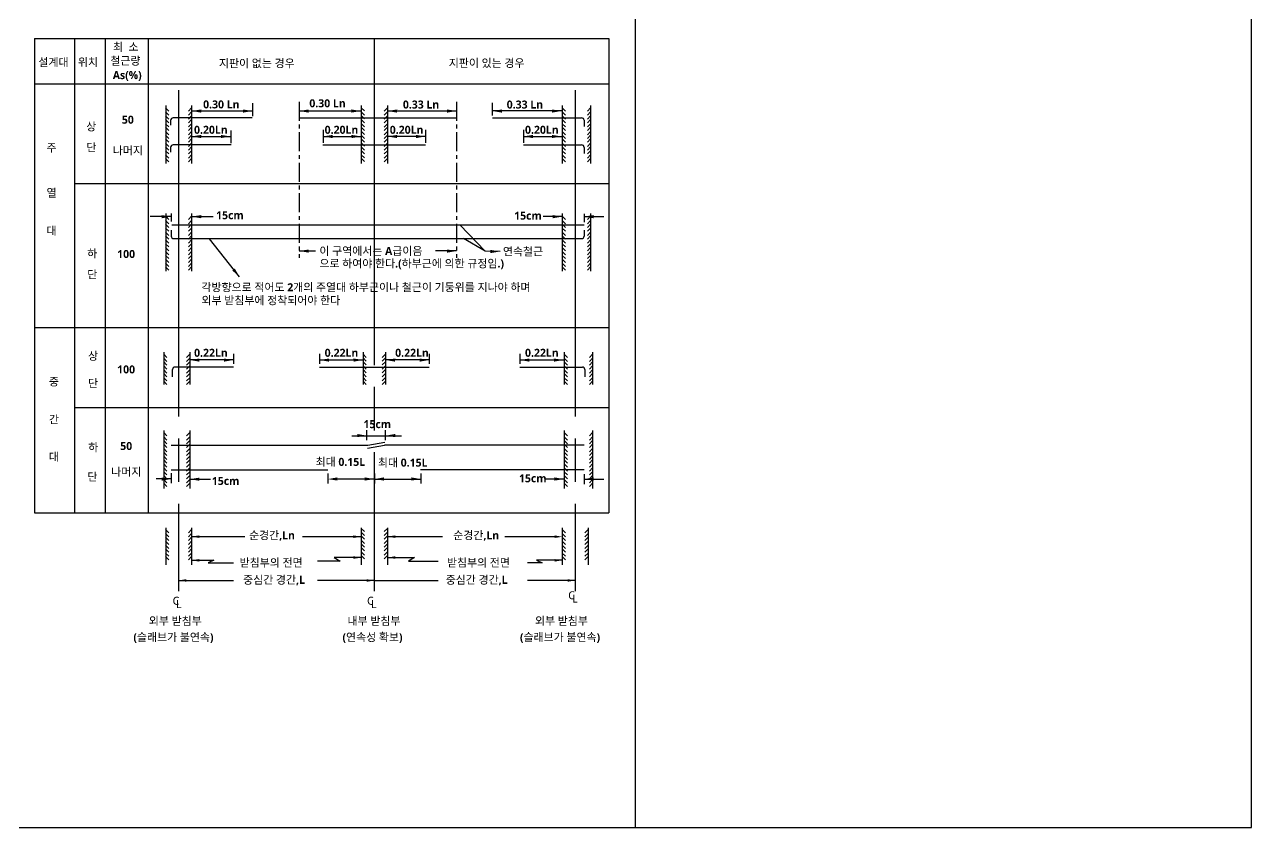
# Model space of a CAD drawing. Header units: millimetres. Extents: x 4573 to 501064, y -176100 to -4304.
# Drawn here: x 364674 to 409750, y -57300 to -27795 of the extents above; entities that cross this region are included whole.
import ezdxf

# ---------------------------------------------------------------- set-up
doc = ezdxf.new("R2010")
doc.units = ezdxf.units.MM
doc.header["$LTSCALE"] = 800
doc.linetypes.add('CEN', pattern=[19, 15, -1, 2, -1])
doc.linetypes.add('CENTER', pattern=[2, 1.25, -0.25, 0.25, -0.25])
for name, color, linetype in [('19', 2, 'Continuous'), ('BY', 1, 'Continuous'), ('CE', 4, 'Continuous'), ('CEN', 1, 'CEN'), ('DIM', 7, 'Continuous'), ('ELE4', 4, 'Continuous'), ('LINE1', 4, 'Continuous'), ('LINE_7', 7, 'Continuous'), ('TEXT', 3, 'Continuous'), ('TEXT5', 7, 'Continuous'), ('WIND', 4, 'Continuous')]:
    doc.layers.add(name, color=color, linetype=linetype)
doc.styles.add('XR-SHEET-맑은고딕', font='malgun.ttf')
doc.styles.add('맑은고딕B', font='malgunbd.ttf')

# ---------------------------------------------------------------- blocks, each defined once
blk = doc.blocks.new('화살')
at = {"layer": 'BY'}
blk.add_solid([(307, 47), (305, -55), (0, 0)], dxfattribs=at)

msp = doc.modelspace()

# ---------------------------------------------------------------- linework, layer by layer
at = {"layer": '19', "color": 7, "linetype": 'CENTER', "ltscale": 0.7}
for p, q in [((374763.1, -30634.3), (374763.1, -36372.4)), ((380548.1, -30634.3), (380548.1, -36372.4))]:
    msp.add_line(p, q, dxfattribs=at)
at = {"layer": 'CE'}
msp.add_line((386142, -28308.1), (386142, -45737.9), dxfattribs=at)
at = {"layer": 'CEN'}
for p, q in [((377525, -28308.1), (377525, -48617.7)), ((370335.1, -30201.9), (370335.1, -48617.7)), ((384907.1, -30201.9), (384907.1, -48617.7))]:
    msp.add_line(p, q, dxfattribs=at)
at = {"layer": 'DIM'}
for p, q in [((369858.2, -30856.7), (369978.5, -30977)), ((369858.2, -31008.5), (369978.5, -31128.7)), ((369859, -30769.8), (369859, -32898.6)), ((370811.9, -30856.7), (370691.7, -30977)), ((370811.9, -31008.5), (370691.7, -31128.7)), ((370811.1, -30769.8), (370811.1, -32898.6)), ((370811.1, -30970.4), (373049.7, -30970.4)), ((373049.7, -30687.9), (373049.7, -31158)), ((374763.1, -30687.9), (374763.1, -31158)), ((374763.1, -30970.4), (377039.2, -30970.4)), ((377038.4, -30852), (377158.6, -30972.2)), ((377038.4, -31003.7), (377158.6, -31123.9)), ((377039.2, -30769.8), (377039.2, -32898.6)), ((378011.6, -30856.7), (377891.3, -30977)), ((378011.6, -31008.5), (377891.3, -31128.7)), ((378010.8, -30769.8), (378010.8, -31364.4)), ((378010.8, -30970.4), (380548.1, -30970.4)), ((381859.3, -30672.6), (381859.3, -31142.8)), ((384399.9, -30970.4), (381862.6, -30970.4)), ((384430.3, -30856.7), (384550.5, -30977)), ((384430.3, -31008.5), (384550.5, -31128.7)), ((384431.1, -30769.8), (384431.1, -32898.6)), ((385472, -30856.7), (385351.8, -30977)), ((385472, -31008.5), (385351.8, -31128.7)), ((385471.2, -30769.8), (385471.2, -32898.6)), ((369858.2, -31147.6), (369978.5, -31267.8)), ((369858.2, -31286.7), (369978.5, -31406.9)), ((369858.2, -31438.4), (369978.5, -31558.7)), ((370811.9, -31147.6), (370691.7, -31267.8)), ((370811.9, -31286.7), (370691.7, -31406.9)), ((370811.9, -31438.4), (370691.7, -31558.7)), ((377038.4, -31142.8), (377158.6, -31263)), ((377038.4, -31281.9), (377158.6, -31402.1)), ((377038.4, -31433.7), (377158.6, -31553.9)), ((378011.6, -31147.6), (377891.3, -31267.8)), ((378011.6, -31286.7), (377891.3, -31406.9)), ((378011.6, -31446.6), (377891.3, -31566.8)), ((378010.8, -31222.8), (378010.8, -32211.2)), ((384430.3, -31147.6), (384550.5, -31267.8)), ((384430.3, -31286.7), (384550.5, -31406.9)), ((384430.3, -31438.4), (384550.5, -31558.7)), ((385472, -31147.6), (385351.8, -31267.8)), ((385472, -31286.7), (385351.8, -31406.9)), ((385472, -31438.4), (385351.8, -31558.7)), ((369858.2, -31571.2), (369978.5, -31691.4)), ((369858.2, -31723), (369978.5, -31843.2)), ((369858.2, -31862.1), (369978.5, -31982.3)), ((369858.2, -32001.2), (369978.5, -32121.4)), ((370811.9, -31571.2), (370691.7, -31691.4)), ((370811.9, -31723), (370691.7, -31843.2)), ((370811.9, -31862.1), (370691.7, -31982.3)), ((370811.9, -32001.2), (370691.7, -32121.4)), ((370811.1, -31905.7), (372252.2, -31905.7)), ((372252.2, -31689.5), (372252.2, -32159.6)), ((375642.4, -31669.1), (375642.4, -32139.2)), ((375642.4, -31905.7), (377039.2, -31905.7)), ((377038.4, -31566.5), (377158.6, -31686.7)), ((377038.4, -31718.2), (377158.6, -31838.4)), ((377038.4, -31857.3), (377158.6, -31977.5)), ((377038.4, -31996.4), (377158.6, -32116.6)), ((378011.6, -31571.2), (377891.3, -31691.4)), ((378011.6, -31723), (377891.3, -31843.2)), ((378011.6, -31862.1), (377891.3, -31982.3)), ((378011.6, -32001.2), (377891.3, -32121.4)), ((379407.6, -31905.7), (378010.8, -31905.7)), ((379407.6, -31669.1), (379407.6, -32139.2)), ((383003.1, -31669.1), (383003.1, -32139.2)), ((383003.1, -31905.7), (384399.9, -31905.7)), ((384430.3, -31571.2), (384550.5, -31691.4)), ((384430.3, -31723), (384550.5, -31843.2)), ((384430.3, -31862.1), (384550.5, -31982.3)), ((384430.3, -32001.2), (384550.5, -32121.4)), ((385472, -31571.2), (385351.8, -31691.4)), ((385472, -31723), (385351.8, -31843.2)), ((385472, -31862.1), (385351.8, -31982.3)), ((385472, -32001.2), (385351.8, -32121.4)), ((369858.2, -32152.9), (369978.5, -32273.1)), ((369858.2, -32292), (369978.5, -32412.2)), ((369858.2, -32431.1), (369978.5, -32551.4)), ((370811.9, -32152.9), (370691.7, -32273.1)), ((370811.9, -32292), (370691.7, -32412.2)), ((370811.9, -32431.1), (370691.7, -32551.4)), ((377038.4, -32148.2), (377158.6, -32268.4)), ((377038.4, -32287.3), (377158.6, -32407.5)), ((377038.4, -32426.4), (377158.6, -32546.6)), ((378011.6, -32152.9), (377891.3, -32273.1)), ((378011.6, -32285.7), (377891.3, -32405.9)), ((378011.6, -32431.1), (377891.3, -32551.4)), ((378010.8, -32219.2), (378010.8, -32898.6)), ((384430.3, -32152.9), (384550.5, -32273.1)), ((384430.3, -32292), (384550.5, -32412.2)), ((384430.3, -32431.1), (384550.5, -32551.4)), ((385472, -32152.9), (385351.8, -32273.1)), ((385472, -32292), (385351.8, -32412.2)), ((385472, -32431.1), (385351.8, -32551.4)), ((369858.2, -32582.9), (369978.5, -32703.1)), ((369858.2, -32715.7), (369978.5, -32835.9)), ((370811.9, -32582.9), (370691.7, -32703.1)), ((370811.9, -32715.7), (370691.7, -32835.9)), ((377038.4, -32578.1), (377158.6, -32698.3)), ((377038.4, -32710.9), (377158.6, -32831.1)), ((378011.6, -32582.9), (377891.3, -32703.1)), ((378011.6, -32715.7), (377891.3, -32835.9)), ((384430.3, -32582.9), (384550.5, -32703.1)), ((384430.3, -32715.7), (384550.5, -32835.9)), ((385472, -32582.9), (385351.8, -32703.1)), ((385472, -32715.7), (385351.8, -32835.9)), ((370064.2, -34851.5), (369290.6, -34851.5)), ((369858.2, -34842.7), (369978.5, -34962.9)), ((369858.2, -34994.4), (369978.5, -35114.7)), ((369858.2, -35133.5), (369978.5, -35253.8)), ((369859, -34733.5), (369859, -36862.2)), ((370064.2, -34733.5), (370064.2, -35037.3)), ((370811.9, -34842.7), (370691.7, -34962.9)), ((370811.9, -34994.4), (370691.7, -35114.7)), ((370811.9, -35133.5), (370691.7, -35253.8)), ((370811.1, -34733.5), (370811.1, -36862.2)), ((370811.1, -34851.5), (371609.8, -34851.5)), ((384431.1, -34850.8), (383732.6, -34850.8)), ((384430.3, -34842.7), (384550.5, -34962.9)), ((384430.3, -34994.4), (384550.5, -35114.7)), ((384430.3, -35133.5), (384550.5, -35253.8)), ((384431.1, -34733.5), (384431.1, -36862.2)), ((385233.3, -34751.2), (385233.3, -35052.8)), ((385233.3, -34850.8), (385960.7, -34850.8)), ((385472, -34842.7), (385351.8, -34962.9)), ((385472, -34994.4), (385351.8, -35114.7)), ((385472, -35133.5), (385351.8, -35253.8)), ((385471.2, -34733.5), (385471.2, -36862.2)), ((369858.2, -35272.6), (369978.5, -35392.9)), ((369858.2, -35424.4), (369978.5, -35544.6)), ((369858.2, -35557.2), (369978.5, -35677.4)), ((370811.9, -35272.6), (370691.7, -35392.9)), ((370811.9, -35424.4), (370691.7, -35544.6)), ((370811.9, -35557.2), (370691.7, -35677.4)), ((384430.3, -35272.6), (384550.5, -35392.9)), ((384430.3, -35424.4), (384550.5, -35544.6)), ((384430.3, -35557.2), (384550.5, -35677.4)), ((385472, -35272.6), (385351.8, -35392.9)), ((385472, -35424.4), (385351.8, -35544.6)), ((385472, -35557.2), (385351.8, -35677.4)), ((369858.2, -35708.9), (369978.5, -35829.1)), ((369858.2, -35848), (369978.5, -35968.2)), ((369858.2, -35987.1), (369978.5, -36107.3)), ((370811.9, -35708.9), (370691.7, -35829.1)), ((370811.9, -35848), (370691.7, -35968.2)), ((370811.9, -35987.1), (370691.7, -36107.3)), ((372575.1, -37068.1), (371468.7, -35664.4)), ((384430.3, -35708.9), (384550.5, -35829.1)), ((384430.3, -35848), (384550.5, -35968.2)), ((384430.3, -35987.1), (384550.5, -36107.3)), ((385472, -35708.9), (385351.8, -35829.1)), ((385472, -35848), (385351.8, -35968.2)), ((385472, -35987.1), (385351.8, -36107.3)), ((369858.2, -36138.9), (369978.5, -36259.1)), ((369858.2, -36278), (369978.5, -36398.2)), ((369858.2, -36417.1), (369978.5, -36537.3)), ((370811.9, -36138.9), (370691.7, -36259.1)), ((370811.9, -36278), (370691.7, -36398.2)), ((370811.9, -36417.1), (370691.7, -36537.3)), ((374763.1, -36115.6), (375363.3, -36115.6)), ((380548.1, -36115.6), (379768.1, -36115.6)), ((382142.2, -36132.3), (381594.5, -36128.4)), ((384430.3, -36138.9), (384550.5, -36259.1)), ((384430.3, -36278), (384550.5, -36398.2)), ((384430.3, -36417.1), (384550.5, -36537.3)), ((385472, -36138.9), (385351.8, -36259.1)), ((385472, -36278), (385351.8, -36398.2)), ((385472, -36417.1), (385351.8, -36537.3)), ((369858.2, -36568.8), (369978.5, -36689)), ((369858.2, -36701.6), (369978.5, -36821.8)), ((370811.9, -36568.8), (370691.7, -36689)), ((370811.9, -36701.6), (370691.7, -36821.8)), ((384430.3, -36568.8), (384550.5, -36689)), ((384430.3, -36701.6), (384550.5, -36821.8)), ((385472, -36568.8), (385351.8, -36689)), ((385472, -36701.6), (385351.8, -36821.8)), ((369785.8, -39911.9), (369906.1, -40032.2)), ((369785.8, -40051), (369906.1, -40171.3)), ((369786.6, -39839.6), (369786.6, -41017.2)), ((370748.5, -39912.1), (370628.3, -40032.3)), ((370748.5, -40051.2), (370628.3, -40171.4)), ((370747.7, -39839.7), (370747.7, -41017.3)), ((372349.8, -39901.1), (372349.8, -40269.1)), ((375510.3, -39901.1), (375510.3, -40269.1)), ((377110.8, -39907.2), (377231, -40027.4)), ((377110.8, -40046.3), (377231, -40166.5)), ((377111.6, -39839.6), (377111.6, -41017.2)), ((377939.1, -39907.2), (377818.9, -40027.4)), ((377939.1, -40046.3), (377818.9, -40166.5)), ((377938.3, -39839.6), (377938.3, -41017.2)), ((379539.7, -39901.1), (379539.7, -40269.1)), ((382871, -39901.1), (382871, -40269.1)), ((384502.7, -39911.9), (384622.9, -40032.2)), ((384502.7, -40051), (384622.9, -40171.3)), ((384503.5, -39839.6), (384503.5, -41017.2)), ((385544.4, -39911.9), (385424.2, -40032.2)), ((385544.4, -40051), (385424.2, -40171.3)), ((385543.6, -39839.6), (385543.6, -41017.2)), ((369785.8, -40190.1), (369906.1, -40310.4)), ((369785.8, -40341.9), (369906.1, -40462.1)), ((369785.8, -40481), (369906.1, -40601.2)), ((370748.5, -40190.3), (370628.3, -40310.5)), ((370748.5, -40342), (370628.3, -40462.2)), ((370748.5, -40481.1), (370628.3, -40601.3)), ((372349.8, -40121), (370748.5, -40121)), ((375510.3, -40121), (377111.6, -40121)), ((377110.8, -40185.4), (377231, -40305.6)), ((377110.8, -40337.1), (377231, -40457.3)), ((377110.8, -40476.2), (377231, -40596.4)), ((377939.1, -40185.4), (377818.9, -40305.6)), ((377939.1, -40337.1), (377818.9, -40457.3)), ((377939.1, -40476.2), (377818.9, -40596.4)), ((379539.7, -40121), (377938.3, -40121)), ((382871, -40121), (384472.3, -40121)), ((384502.7, -40190.1), (384622.9, -40310.4)), ((384502.7, -40341.9), (384622.9, -40462.1)), ((384502.7, -40481), (384622.9, -40601.2)), ((385544.4, -40190.1), (385424.2, -40310.4)), ((385544.4, -40341.9), (385424.2, -40462.1)), ((385544.4, -40481), (385424.2, -40601.2)), ((369785.8, -40620.1), (369906.1, -40740.3)), ((369785.8, -40771.8), (369906.1, -40892.1)), ((369785.8, -40904.6), (369906.1, -41024.8)), ((370748.5, -40620.2), (370628.3, -40740.4)), ((370748.5, -40772), (370628.3, -40892.2)), ((370748.5, -40904.7), (370628.3, -41025)), ((377110.8, -40615.3), (377231, -40735.5)), ((377110.8, -40767.1), (377231, -40887.3)), ((377110.8, -40899.9), (377231, -41020.1)), ((377939.1, -40615.3), (377818.9, -40735.5)), ((377939.1, -40767.1), (377818.9, -40887.3)), ((377939.1, -40899.9), (377818.9, -41020.1)), ((384502.7, -40620.1), (384622.9, -40740.3)), ((384502.7, -40771.8), (384622.9, -40892.1)), ((384502.7, -40904.6), (384622.9, -41024.8)), ((385544.4, -40620.1), (385424.2, -40740.3)), ((385544.4, -40771.8), (385424.2, -40892.1)), ((385544.4, -40904.6), (385424.2, -41024.8)), ((369785.8, -42791.1), (369906.1, -42911.3)), ((369786.6, -42709.5), (369786.6, -44838.2)), ((370748.5, -42791.1), (370628.3, -42911.3)), ((370747.7, -42709.5), (370747.7, -44838.2)), ((377249.6, -43070.9), (377249.6, -42703)), ((377939.3, -43070.9), (377939.3, -42703)), ((384502.7, -42791.1), (384622.9, -42911.3)), ((384503.5, -42709.5), (384503.5, -44838.2)), ((385544.4, -42791.1), (385424.2, -42911.3)), ((385543.6, -42709.5), (385543.6, -44838.2)), ((369785.8, -42942.9), (369906.1, -43063.1)), ((369785.8, -43082), (369906.1, -43202.2)), ((369785.8, -43221.1), (369906.1, -43341.3)), ((370748.5, -42942.9), (370628.3, -43063.1)), ((370748.5, -43082), (370628.3, -43202.2)), ((370748.5, -43221.1), (370628.3, -43341.3)), ((376701.2, -42903.8), (378517.3, -42903.8)), ((377699.5, -42903.8), (377780.8, -42903.8)), ((384502.7, -42942.9), (384622.9, -43063.1)), ((384502.7, -43082), (384622.9, -43202.2)), ((384502.7, -43221.1), (384622.9, -43341.3)), ((385544.4, -42942.9), (385424.2, -43063.1)), ((385544.4, -43082), (385424.2, -43202.2)), ((385544.4, -43221.1), (385424.2, -43341.3)), ((369785.8, -43372.8), (369906.1, -43493)), ((369785.8, -43505.6), (369906.1, -43625.8)), ((369785.8, -43657.3), (369906.1, -43777.6)), ((370748.5, -43372.8), (370628.3, -43493)), ((370748.5, -43505.6), (370628.3, -43625.8)), ((370748.5, -43657.3), (370628.3, -43777.6)), ((384502.7, -43372.8), (384622.9, -43493)), ((384502.7, -43505.6), (384622.9, -43625.8)), ((384502.7, -43657.3), (384622.9, -43777.6)), ((385544.4, -43372.8), (385424.2, -43493)), ((385544.4, -43505.6), (385424.2, -43625.8)), ((385544.4, -43657.3), (385424.2, -43777.6)), ((369785.8, -43796.5), (369906.1, -43916.7)), ((369785.8, -43935.6), (369906.1, -44055.8)), ((369785.8, -44087.3), (369906.1, -44207.5)), ((370748.5, -43796.5), (370628.3, -43916.7)), ((370748.5, -43935.6), (370628.3, -44055.8)), ((370748.5, -44087.3), (370628.3, -44207.5)), ((384502.7, -43796.5), (384622.9, -43916.7)), ((384502.7, -43935.6), (384622.9, -44055.8)), ((384502.7, -44087.3), (384622.9, -44207.5)), ((385544.4, -43796.5), (385424.2, -43916.7)), ((385544.4, -43935.6), (385424.2, -44055.8)), ((385544.4, -44087.3), (385424.2, -44207.5)), ((370064.2, -44494.3), (369504, -44494.3)), ((369785.8, -44226.4), (369906.1, -44346.6)), ((369785.8, -44365.5), (369906.1, -44485.7)), ((369785.8, -44517.3), (369906.1, -44637.5)), ((370064.2, -44285.1), (370064.2, -44653)), ((370748.5, -44226.4), (370628.3, -44346.6)), ((370748.5, -44365.5), (370628.3, -44485.7)), ((370748.5, -44517.3), (370628.3, -44637.5)), ((370747.7, -44499.2), (371506.6, -44499.2)), ((375818, -44290), (375818, -44657.9)), ((377528.4, -44290.6), (377528.4, -44658.6)), ((379231.9, -44290), (379231.9, -44657.9)), ((384496, -44499.2), (383821.9, -44499.2)), ((384502.7, -44226.4), (384622.9, -44346.6)), ((384502.7, -44365.5), (384622.9, -44485.7)), ((384502.7, -44517.3), (384622.9, -44637.5)), ((385232.5, -44315.2), (385232.5, -44683.1)), ((385232.5, -44499.2), (385960.7, -44499.2)), ((385544.4, -44226.4), (385424.2, -44346.6)), ((385544.4, -44365.5), (385424.2, -44485.7)), ((385544.4, -44517.3), (385424.2, -44637.5)), ((369785.8, -44650), (369906.1, -44770.3)), ((370748.5, -44650), (370628.3, -44770.3)), ((384502.7, -44650), (384622.9, -44770.3)), ((385544.4, -44650), (385424.2, -44770.3)), ((369858.2, -46355), (369978.5, -46475.2)), ((369859, -46293.9), (369859, -47652.7)), ((370811.9, -46355), (370691.7, -46475.2)), ((370811.1, -46293.9), (370811.1, -47652.7)), ((377038.4, -46309.7), (377158.6, -46429.9)), ((377039.2, -46293.9), (377039.2, -47652.7)), ((378011.6, -46309.7), (377891.3, -46429.9)), ((378010.8, -46293.9), (378010.8, -47652.7)), ((384430.3, -46355), (384550.5, -46475.2)), ((384431.1, -46293.9), (384431.1, -47652.7)), ((385383.9, -46355), (385263.7, -46475.2)), ((385383.1, -46293.9), (385383.1, -47652.7)), ((369858.2, -46494.1), (369978.5, -46614.3)), ((369858.2, -46633.2), (369978.5, -46753.4)), ((369858.2, -46785), (369978.5, -46905.2)), ((370811.9, -46494.1), (370691.7, -46614.3)), ((370811.9, -46633.2), (370691.7, -46753.4)), ((370811.9, -46785), (370691.7, -46905.2)), ((370811.1, -46610.9), (372762.6, -46610.9)), ((377039.2, -46618), (374880.8, -46618)), ((377038.4, -46448.8), (377158.6, -46569)), ((377038.4, -46587.9), (377158.6, -46708.1)), ((377038.4, -46739.7), (377158.6, -46859.9)), ((377038.4, -46878.8), (377158.6, -46999)), ((378011.6, -46448.8), (377891.3, -46569)), ((378011.6, -46587.9), (377891.3, -46708.1)), ((378011.6, -46739.7), (377891.3, -46859.9)), ((378011.6, -46878.8), (377891.3, -46999)), ((378010.8, -46610.9), (380030.9, -46610.9)), ((384303.7, -46618), (382325.3, -46618)), ((384430.3, -46494.1), (384550.5, -46614.3)), ((384430.3, -46633.2), (384550.5, -46753.4)), ((384430.3, -46785), (384550.5, -46905.2)), ((385383.9, -46494.1), (385263.7, -46614.3)), ((385383.9, -46633.2), (385263.7, -46753.4)), ((385383.9, -46785), (385263.7, -46905.2)), ((369858.2, -46924.1), (369978.5, -47044.3)), ((369858.2, -47063.2), (369978.5, -47183.4)), ((369858.2, -47214.9), (369978.5, -47335.1)), ((370811.9, -46924.1), (370691.7, -47044.3)), ((370811.9, -47063.2), (370691.7, -47183.4)), ((370811.9, -47214.9), (370691.7, -47335.1)), ((377038.4, -47017.9), (377158.6, -47138.1)), ((377038.4, -47169.6), (377158.6, -47289.8)), ((377038.4, -47302.4), (377158.6, -47422.6)), ((378011.6, -47017.9), (377891.3, -47138.1)), ((378011.6, -47169.6), (377891.3, -47289.8)), ((378011.6, -47302.4), (377891.3, -47422.6)), ((384430.3, -46924.1), (384550.5, -47044.3)), ((384430.3, -47063.2), (384550.5, -47183.4)), ((384430.3, -47214.9), (384550.5, -47335.1)), ((385383.9, -46924.1), (385263.7, -47044.3)), ((385383.9, -47063.2), (385263.7, -47183.4)), ((385383.9, -47214.9), (385263.7, -47335.1)), ((369858.2, -47347.7), (369978.5, -47467.9)), ((370811.9, -47347.7), (370691.7, -47467.9)), ((370811.1, -47480.2), (371629, -47480.2)), ((371629, -47480.2), (371418.1, -47574)), ((371418.1, -47574), (372346.9, -47574)), ((376274.7, -47516.5), (375431.9, -47516.5)), ((376044.7, -47384.4), (376274.7, -47516.5)), ((377039.2, -47384.4), (376044.7, -47384.4)), ((378010.8, -47384.4), (379005.3, -47384.4)), ((379005.3, -47384.4), (378775.3, -47516.5)), ((378775.3, -47516.5), (379866.8, -47516.5)), ((383696.6, -47574), (383153, -47574)), ((384431.1, -47480.2), (383485.8, -47480.2)), ((383485.8, -47480.2), (383696.6, -47574)), ((384430.3, -47347.7), (384550.5, -47467.9)), ((385383.9, -47347.7), (385263.7, -47467.9)), ((370335.1, -48220.4), (372346.9, -48220.4)), ((377525, -48227.4), (375431.9, -48227.4)), ((377525, -48227.4), (379866.8, -48227.4)), ((384907.1, -48220.4), (383153, -48220.4))]:
    msp.add_line(p, q, dxfattribs=at)
at = {"layer": 'ELE4', "color": 2}
msp.add_line((387115.2, -57300), (387115.2, -6016.5), dxfattribs=at)
at = {"layer": 'ELE4'}
msp.add_lwpolyline([(340973.3, -57300), (409750, -57300), (409750, -6000), (340973.3, -6000)], close=True, dxfattribs=at)
at = {"layer": 'LINE1'}
for p, q in [((365042, -28308.1), (386142, -28308.1)), ((365042, -28308.1), (365042, -45737.9)), ((366512.2, -28308.1), (366512.2, -45737.9)), ((367642.2, -28308.1), (367642.2, -45737.9)), ((369213, -28308.1), (369213, -45737.9)), ((365042, -29977.3), (386142, -29977.3)), ((366512.2, -33640.2), (386142, -33640.2)), ((365042, -38930.9), (386142, -38930.9)), ((366214.9, -38930.9), (386142, -38930.9)), ((366512.2, -41872.3), (386142, -41872.3)), ((365042, -45737.9), (386142, -45737.9))]:
    msp.add_line(p, q, dxfattribs=at)
at = {"layer": 'TEXT5', "color": 7}
for p, q in [((380666.8, -35150.8), (381594.5, -36128.4)), ((381594.5, -36128.4), (380802.6, -35663.1)), ((377525, -44499.2), (375980.6, -44499.2)), ((377525, -44499.2), (379231.9, -44499.2))]:
    msp.add_line(p, q, dxfattribs=at)
for points in [[(371164.5, -30916.2), (371163, -31033.8), (370811.1, -30970.4)], [(372696.3, -30916.2), (372697.8, -31033.8), (373049.7, -30970.4)], [(375116.5, -30916.2), (375115, -31033.8), (374763.1, -30970.4)], [(376673.8, -30916.2), (376675.3, -31033.8), (377027.2, -30970.4)], [(378364.2, -30916.2), (378362.7, -31033.8), (378010.8, -30970.4)], [(380194.7, -30916.2), (380196.2, -31033.8), (380548.1, -30970.4)], [(382216, -30916.2), (382214.5, -31033.8), (381862.6, -30970.4)], [(384046.5, -30916.2), (384048, -31033.8), (384399.9, -30970.4)], [(371164.5, -31851.5), (371163, -31969), (370811.1, -31905.7)], [(371886.8, -31851.5), (371888.3, -31969), (372240.2, -31905.7)], [(375995.8, -31851.5), (375994.3, -31969), (375642.4, -31905.7)], [(376685.8, -31851.5), (376687.3, -31969), (377039.2, -31905.7)], [(378364.2, -31851.5), (378362.7, -31969), (378010.8, -31905.7)], [(379054.2, -31851.5), (379055.7, -31969), (379407.6, -31905.7)], [(383356.5, -31851.5), (383355, -31969), (383003.1, -31905.7)], [(384046.5, -31851.5), (384048, -31969), (384399.9, -31905.7)], [(369710.8, -34797.3), (369712.3, -34914.8), (370064.2, -34851.5)], [(371164.5, -34797.3), (371163, -34914.8), (370811.1, -34851.5)], [(384077.6, -34796.6), (384079.2, -34914.2), (384431.1, -34850.8)], [(385586.7, -34796.6), (385585.2, -34914.2), (385233.3, -34850.8)], [(375116.5, -36061.4), (375115, -36178.9), (374763.1, -36115.6)], [(380194.7, -36061.4), (380196.2, -36178.9), (380548.1, -36115.6)], [(381788.7, -36078.1), (381790.3, -36195.7), (382142.2, -36132.3)], [(372396.7, -36758.2), (372305.9, -36832.8), (372575.1, -37068.1)], [(371101.1, -40066.9), (371099.6, -40184.4), (370747.7, -40121.1)], [(371996.3, -40066.8), (371997.9, -40184.3), (372349.8, -40121)], [(375863.7, -40066.8), (375862.2, -40184.3), (375510.3, -40121)], [(376758.9, -40066.9), (376760.5, -40184.4), (377112.4, -40121.1)], [(378291, -40066.9), (378289.5, -40184.4), (377937.6, -40121.1)], [(379186.2, -40066.8), (379187.8, -40184.3), (379539.7, -40121)], [(383224.4, -40066.8), (383222.9, -40184.3), (382871, -40121)], [(384119.7, -40066.9), (384121.2, -40184.4), (384473.1, -40121.1)], [(376896.1, -42958), (376897.7, -42840.5), (377249.6, -42903.8)], [(378292.7, -42958), (378291.2, -42840.5), (377939.3, -42903.8)], [(369710.8, -44440.1), (369712.3, -44557.6), (370064.2, -44494.3)], [(371101.1, -44445), (371099.6, -44562.5), (370747.7, -44499.2)], [(376171.5, -44553.4), (376169.9, -44435.8), (375818, -44499.2)], [(377171.5, -44553.4), (377173.1, -44435.8), (377525, -44499.2)], [(377878.4, -44553.4), (377876.9, -44435.8), (377525, -44499.2)], [(378878.5, -44553.4), (378880, -44435.8), (379231.9, -44499.2)], [(384142.6, -44553.4), (384144.1, -44435.8), (384496, -44499.2)], [(385585.9, -44553.4), (385584.4, -44435.8), (385232.5, -44499.2)]]:
    msp.add_solid(points, dxfattribs=at)
at = {"layer": 'WIND', "color": 6}
for p, q in [((370040.8, -31315), (370040.8, -31494.5)), ((373031.3, -31222.8), (370133, -31222.8)), ((374772.4, -31222.8), (380526.7, -31222.8)), ((381862.6, -31222.8), (385140.3, -31222.8)), ((385232.5, -31315), (385232.5, -31539.8)), ((370040.8, -32311.4), (370040.8, -32490.9)), ((372261, -32219.2), (370133, -32219.2)), ((375633.3, -32219.2), (379407.6, -32219.2)), ((383003.1, -32219.2), (385140.3, -32219.2)), ((385232.5, -32311.4), (385232.5, -32536.2)), ((370082.9, -35150.8), (385232.5, -35150.8)), ((370062.1, -35346.1), (370062.1, -35570.9)), ((385232.5, -35346.1), (385232.5, -35570.9)), ((370154.3, -35663.1), (385140.3, -35663.1)), ((370113.2, -40745.5), (370113.2, -40475.3)), ((372349.8, -40383.1), (370205.5, -40383.1)), ((375510.3, -40383.1), (379539.7, -40383.1)), ((382871, -40383.1), (385167.4, -40383.1)), ((385259.6, -40475.3), (385259.6, -40745.5)), ((370064.2, -43253), (377291.5, -43253)), ((377279.7, -43368.2), (377903.2, -43253)), ((377291.5, -43253), (377915.1, -43137.8)), ((385232.5, -43253), (377903.2, -43253)), ((370064.2, -44158.9), (375818, -44158.9)), ((385232.5, -44158.9), (379217.2, -44158.9))]:
    msp.add_line(p, q, dxfattribs=at)
for centre, start, end in [((370133, -31315), 90, 180), ((385140.3, -31315), 0, 90), ((370133, -32311.4), 90, 180), ((385140.3, -32311.4), 0, 90), ((370154.3, -35570.9), 180, 270), ((385140.3, -35570.9), 270, 0), ((370205.5, -40475.3), 90, 180), ((385167.4, -40475.3), 0, 90)]:
    msp.add_arc(centre, 92.2, start, end, dxfattribs=at)

# ---------------------------------------------------------------- block references
at = {"layer": 'LINE_7', "yscale": 0.9220755736654003}
for p, xscale, zscale in [((370811.1, -46610.9), 0.9220755736654003, 0.9220755736654003), ((378010.8, -46610.9), 0.9220755736654003, 0.9220755736654003), ((370811.1, -47480.2), 0.9220755736654003, 0.9220755736654003), ((384431.1, -47480.2), -0.9220755736654003, 0.9220755734864362), ((370335.1, -48220.4), 0.9220755736654003, 0.9220755736654003), ((384907.1, -48220.4), -0.9220755736654003, 0.9220755734864362)]:
    msp.add_blockref('화살', p, dxfattribs=dict(at, xscale=xscale, zscale=zscale))
at = {"layer": 'LINE_7', "yscale": 0.9220755736654003, "rotation": 180}
for p, xscale, zscale in [((377039.2, -46618), 0.9220755736654003, 0.9220755736654003), ((384431.1, -46618), 0.9220755736654003, 0.9220755736654003), ((377039.2, -47384.4), 0.9220755736654003, 0.9220755736654003), ((378010.8, -47384.4), -0.9220755736654003, 0.9220755734864362), ((377525, -48227.4), 0.9220755736654003, 0.9220755736654003)]:
    msp.add_blockref('화살', p, dxfattribs=dict(at, xscale=xscale, zscale=zscale))

# ---------------------------------------------------------------- texts
at = {"layer": 'TEXT', "color": 3, "style": '맑은고딕B'}
for s, height, p in [('최  소', 294.12, (367924.5, -28767.9)), ('설계대', 294.12, (365182.8, -29326.6)), ('위치', 294.12, (366635.4, -29326.6)), ('철근량', 294.12, (367826.7, -29275.8)), ('지판이 없는 경우', 294.12, (371816.4, -29367.2)), ('지판이 있는 경우', 294.12, (380260.3, -29358.8)), ('As(%)', 294.12, (367917, -29800.9)), ('0.30 Ln', 294.12, (371236.1, -30877.5)), ('0.30 Ln', 294.12, (375137.3, -30835.7)), ('0.33 Ln', 294.12, (378574, -30881.9)), ('0.33 Ln', 294.12, (382389.4, -30881.9)), ('상', 294.1, (366940.6, -31689.3)), ('50', 294.12, (368250.1, -31440.4)), ('0.20Ln', 294.12, (370901.3, -31810.6)), ('0.20Ln', 294.12, (375700.4, -31810.6)), ('0.20Ln', 294.12, (378093.5, -31810.6)), ('0.20Ln', 294.12, (383061.1, -31810.6)), ('주', 294.1, (365481.3, -32475.3)), ('단', 294.1, (366948.2, -32458.3)), ('나머지', 294.12, (367917.9, -32573)), ('열', 294.1, (365481.3, -34124.7)), ('15cm', 294.12, (371712.4, -34948.9)), ('15cm', 294.12, (382662.8, -34965.8)), ('대', 294.1, (365481.3, -35520.5)), ('하', 294.1, (366976.8, -36357.9)), ('이 구역에서는 A급이음', 294.118, (375507, -36263.7)), ('연속철근', 294.12, (382249.3, -36281.6)), ('100', 294.12, (368077.3, -36374.7)), ('으로 하여야 한다.(하부근에 의한 규정임.)', 294.118, (375507, -36723.2)), ('단', 294.1, (366976.8, -37126.9)), ('각방향으로 적어도 2개의 주열대 하부근이나 철근이 기둥위를 지나야 하며', 294.118, (371174.1, -37596.2)), ('외부 받침부에 정착되어야 한다', 294.118, (371174.1, -38078.7)), ('상', 294.1, (367007.2, -40121.1)), ('0.22Ln', 294.12, (370903.6, -40004.7)), ('0.22Ln', 294.12, (375700.4, -40004.7)), ('0.22Ln', 294.12, (378291, -40004.7)), ('0.22Ln', 294.12, (383061.1, -40004.7)), ('100', 294.12, (368077.3, -40615.7)), ('중', 294.1, (365569.2, -41064.5)), ('단', 294.1, (367009.7, -41128.1)), ('간', 294.1, (365569.2, -42454)), ('15cm', 294.12, (377126.8, -42626.7)), ('하', 294.1, (367015.9, -43481.6)), ('50', 294.12, (368190.7, -43430.5)), ('대', 294.1, (365569.2, -43826.4)), ('최대 0.15L', 294.12, (375367.6, -44012.8)), ('최대 0.15L', 294.12, (377656.4, -44040)), ('나머지', 294.12, (367858.5, -44376.5)), ('단', 294.1, (366985.3, -44561.3)), ('15cm', 294.12, (371554.9, -44714.5)), ('15cm', 294.12, (382840.1, -44616.7)), ('순경간,Ln', 294.12, (372922, -46712.1)), ('순경간,Ln', 294.12, (380425.6, -46712.1)), ('받침부의 전면', 294.12, (372576.3, -47718.5)), ('받침부의 전면', 294.12, (380192, -47718.5)), ('중심간 경간,L', 294.12, (372704.8, -48347.5)), ('중심간 경간,L', 294.12, (380147.8, -48347.5)), ('외부 받침부', 294.12, (369240.5, -49857.1)), ('내부 받침부', 294.12, (376540, -49857.1)), ('외부 받침부', 294.12, (383427.3, -49857.1)), ('(슬래브가 불연속)', 294.12, (368674.1, -50454.6)), ('(연속성 확보)', 294.12, (376356.5, -50454.6)), ('(슬래브가 불연속)', 294.12, (382876.7, -50454.6))]:
    msp.add_text(s, height=height, dxfattribs=at).set_placement(p)
at = {"layer": 'TEXT5', "style": 'XR-SHEET-맑은고딕'}
for s, p in [('C', (384647.5, -48914.7)), ('C', (370113.6, -49116.7)), ('L', (370237.6, -49240.6)), ('C', (377258.1, -49116.7)), ('L', (377406.8, -49240.6)), ('L', (384796.2, -49038.6))]:
    msp.add_text(s, height=294.1, dxfattribs=at).set_placement(p)

doc.saveas('drawing.dxf')
